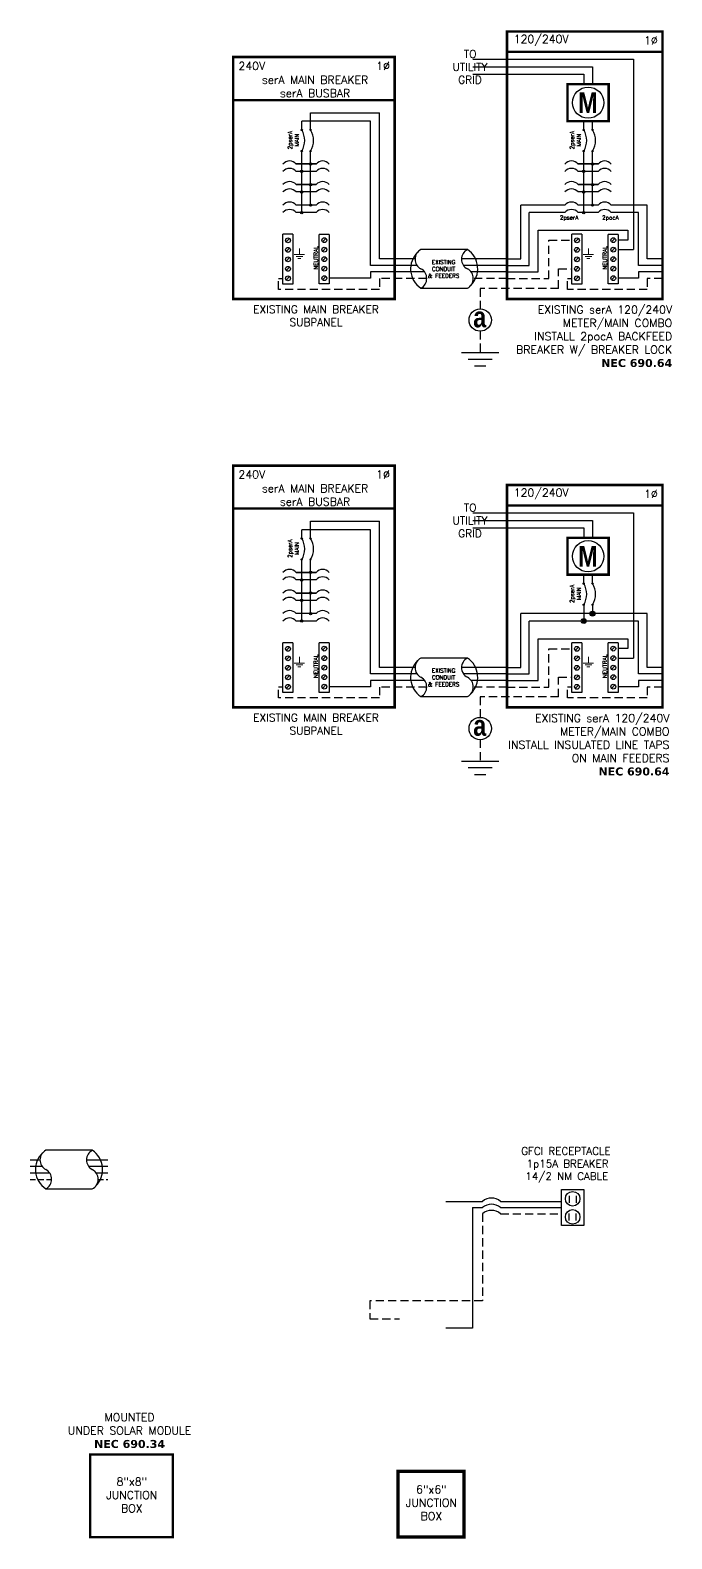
# Model space of a CAD drawing. Header units: feet. Extents: x -10709 to -6641, y 20772 to 21592.
# Drawn here: x -7678 to -7385, y 20772 to 21461 of the extents above; entities that cross this region are included whole.
import ezdxf

# ---------------------------------------------------------------- set-up
doc = ezdxf.new("R2010")
doc.units = ezdxf.units.FT
doc.header["$MEASUREMENT"] = 0
doc.linetypes.add('HIDDEN', pattern=[0.375, 0.25, -0.125])
doc.layers.add('TEXT', color=7, linetype='Continuous')
doc.styles.add('ONE LINE TXT', font='techb___.ttf')
doc.styles.get("Standard").update_dxf_attribs({"font": 'simplex.shx'})

# ---------------------------------------------------------------- blocks, each defined once
blk = doc.blocks.new('*U22')
at = {"color": 7}
for p, q in [((-35.53, 9), (-31.05, 9)), ((-9.81, 9), (0, 9))]:
    blk.add_line(p, q, dxfattribs=at)
at = {"color": 7, "linetype": 'Continuous'}
for p, q in [((-7.14, 13.31), (-28.39, 13.31)), ((-28.39, -4.31), (-7.14, -4.31))]:
    blk.add_line(p, q, dxfattribs=at)
at = {"color": 10}
for p, q in [((-35.53, 6), (-30.11, 6)), ((-8.87, 6), (0, 6))]:
    blk.add_line(p, q, dxfattribs=at)
at = {"color": 253}
for p, q in [((-35.53, 3), (-26.66, 3)), ((-5.41, 3), (0, 3))]:
    blk.add_line(p, q, dxfattribs=at)
at = {"color": 92, "linetype": 'HIDDEN', "ltscale": 10}
for p, q in [((-4.48, 0), (0, 0)), ((-35.53, 0), (-25.72, 0))]:
    blk.add_line(p, q, dxfattribs=at)
at = {"color": 7, "linetype": 'Continuous'}
for centre, start, end in [((-22.54, 4.5), 133.97324, 236.42648), ((-12.99, 4.5), 313.97324, 56.42648)]:
    blk.add_arc(centre, 10.58, start, end, dxfattribs=at)
at = {"linetype": 'Continuous'}
for centre, start, end in [((-26.08, 8.91), 117.66392, 242.33608), ((-4.83, 8.91), 117.66392, 242.33608), ((-30.7, 0.09), 297.66392, 62.33608), ((-9.45, 0.09), 297.66392, 62.33608)]:
    blk.add_arc(centre, 4.98, start, end, dxfattribs=at)
blk = doc.blocks.new('gfci')
at = {"color": 7, "linetype": 'Continuous'}
for p, q in [((0, 0), (16.69, 0)), ((24.94, 0), (52.83, 0)), ((56.26, 2.55), (56.26, -0.67)), ((59.57, 2.55), (59.57, -0.67)), ((56.26, -8.7), (56.26, -5.49)), ((59.57, -8.7), (59.57, -5.49))]:
    blk.add_line(p, q, dxfattribs=at)
at = {"color": 253, "linetype": 'Continuous'}
for p, q in [((12.22, -2.82), (16.69, -2.82)), ((12.22, -2.82), (12.22, -57.95)), ((24.94, -2.82), (52.83, -2.82)), ((12.22, -57.95), (0, -57.95))]:
    blk.add_line(p, q, dxfattribs=at)
at = {"color": 7}
blk.add_line((16.69, -45.52), (16.69, -45.52), dxfattribs=at)
at = {"color": 7, "linetype": 'Continuous'}
blk.add_lwpolyline([(52.83, 5.43), (63, 5.43), (63, -11.07), (52.83, -11.07)], close=True, dxfattribs=at)
for centre in [(57.92, 1.19), (57.92, -7.1)]:
    blk.add_circle(centre, 3.33, dxfattribs=at)
blk.add_arc((20.81, -4.99), 6.47, 50.39049, 129.60951, dxfattribs=at)
at = {"color": 253, "linetype": 'Continuous'}
blk.add_arc((20.81, -7.8), 6.47, 50.39049, 129.60951, dxfattribs=at)
at = {"layer": 'TEXT', "color": 92, "linetype": 'HIDDEN', "ltscale": 15}
for p, q in [((16.69, -5.63), (16.69, -45.52)), ((24.94, -5.63), (52.83, -5.63)), ((16.69, -45.52), (-34.69, -45.52)), ((-34.69, -45.52), (-34.69, -53.67)), ((-34.69, -53.67), (-21.14, -53.67))]:
    blk.add_line(p, q, dxfattribs=at)
at = {"layer": 'TEXT', "color": 92, "linetype": 'Continuous', "ltscale": 15}
blk.add_arc((20.81, -10.62), 6.47, 50.39049, 129.60951, dxfattribs=at)
at = {"layer": 'TEXT', "color": 1, "insert": (21.42, 24.74), "char_height": 3.4544, "attachment_point": 1}
blk.add_mtext_dynamic_manual_height_columns('\\A1;\\pi12.999;GFCI RECEPTACLE\\P\\pi15.467;1p15A BREAKER\\P\\pi14.891;14/2 NM CABLE', width=71.8931, gutter_width=92.23, heights=[24.13], dxfattribs=at)
blk = doc.blocks.new('8x8box')
at = {"lineweight": 50, "const_width": 1.19}
blk.add_lwpolyline([(37.78, 0), (0, 0), (0, 37.78), (37.78, 37.78)], close=True, dxfattribs=at)
at = {"color": 1, "char_height": 3.6576, "attachment_point": 5}
for s, width, insert in [(' \\PMOUNTED \\PUNDER SOLAR MODULE\\P{\\fVerdana|b1|i0|c0|p34;NEC 690.34}', 73.0127, (18.01, 51.7)), ('8"x8"  JUNCTION BOX ', 0.4767, (19.03, 19.26))]:
    blk.add_mtext_dynamic_manual_height_columns(s, width=width, gutter_width=7.17, heights=[0], dxfattribs=dict(at, insert=insert))
blk = doc.blocks.new('6x6box')
at = {"lineweight": 50, "const_width": 1.53}
blk.add_lwpolyline([(30.1, 0), (0, 0), (0, 30.1), (30.1, 30.1)], close=True, dxfattribs=at)
at = {"color": 1, "insert": (15.24, 15.71), "char_height": 3.6576, "width": 0.4767, "attachment_point": 5}
blk.add_mtext('6"x6"  JUNCTION BOX  ', dxfattribs=at)
blk = doc.blocks.new('meterMainCombo')
at = {"linetype": 'Continuous'}
h = blk.add_hatch(color=1, dxfattribs=at)
h.dxf.hatch_style = 1
edge = h.paths.add_edge_path()
edge.add_arc((-164.88, 67.91), 0.291, 0, 360)
h = blk.add_hatch(color=1, dxfattribs=at)
h.dxf.hatch_style = 1
edge = h.paths.add_edge_path()
edge.add_arc((-160.85, 67.91), 0.291, 0, 360)
h = blk.add_hatch(color=1, dxfattribs=at)
h.dxf.hatch_style = 1
edge = h.paths.add_edge_path()
edge.add_arc((-36.02, 67.91), 0.291, 0, 360)
h = blk.add_hatch(color=1, dxfattribs=at)
h.dxf.hatch_style = 1
edge = h.paths.add_edge_path()
edge.add_arc((-31.99, 67.91), 0.291, 0, 360)
h = blk.add_hatch(color=1, dxfattribs=at)
h.dxf.hatch_style = 1
edge = h.paths.add_edge_path()
edge.add_arc((-164.88, 58.28), 0.291, 0, 360)
h = blk.add_hatch(color=1, dxfattribs=at)
h.dxf.hatch_style = 1
edge = h.paths.add_edge_path()
edge.add_arc((-160.85, 58.28), 0.291, 0, 360)
h = blk.add_hatch(color=1, dxfattribs=at)
h.dxf.hatch_style = 1
edge = h.paths.add_edge_path()
edge.add_arc((-36.02, 58.28), 0.291, 0, 360)
h = blk.add_hatch(color=1, dxfattribs=at)
h.dxf.hatch_style = 1
edge = h.paths.add_edge_path()
edge.add_arc((-31.99, 58.28), 0.291, 0, 360)
h = blk.add_hatch(color=1, dxfattribs=at)
h.dxf.hatch_style = 1
edge = h.paths.add_edge_path()
edge.add_arc((-164.88, 48.98), 0.528, 0, 360)
h = blk.add_hatch(color=1, dxfattribs=at)
h.dxf.hatch_style = 1
edge = h.paths.add_edge_path()
edge.add_arc((-160.85, 52.36), 0.528, 0, 360)
h = blk.add_hatch(color=1, dxfattribs=at)
h.dxf.hatch_style = 1
edge = h.paths.add_edge_path()
edge.add_arc((-36.02, 48.98), 0.528, 0, 360)
h = blk.add_hatch(color=1, dxfattribs=at)
h.dxf.hatch_style = 1
edge = h.paths.add_edge_path()
edge.add_arc((-31.99, 52.36), 0.528, 0, 360)
h = blk.add_hatch(color=1, dxfattribs=at)
h.dxf.hatch_style = 1
edge = h.paths.add_edge_path()
edge.add_arc((-160.85, 42.95), 0.528, 0, 360)
h = blk.add_hatch(color=1, dxfattribs=at)
h.dxf.hatch_style = 1
edge = h.paths.add_edge_path()
edge.add_arc((-31.99, 42.95), 0.528, 0, 360)
h = blk.add_hatch(color=1, dxfattribs=at)
h.dxf.hatch_style = 1
edge = h.paths.add_edge_path()
edge.add_arc((-164.88, 39.58), 0.528, 0, 360)
h = blk.add_hatch(color=1, dxfattribs=at)
h.dxf.hatch_style = 1
edge = h.paths.add_edge_path()
edge.add_arc((-36.02, 39.58), 0.528, 0, 360)
h = blk.add_hatch(color=1, dxfattribs=at)
h.dxf.hatch_style = 1
edge = h.paths.add_edge_path()
edge.add_arc((-164.88, 30.17), 0.528, 0, 360)
h = blk.add_hatch(color=1, dxfattribs=at)
h.dxf.hatch_style = 1
edge = h.paths.add_edge_path()
edge.add_arc((-160.85, 33.55), 0.528, 0, 360)
h = blk.add_hatch(color=1, dxfattribs=at)
h.dxf.hatch_style = 1
edge = h.paths.add_edge_path()
edge.add_arc((-36.02, 30.17), 0.528, 0, 360)
h = blk.add_hatch(color=1, dxfattribs=at)
h.dxf.hatch_style = 1
edge = h.paths.add_edge_path()
edge.add_arc((-31.99, 33.55), 0.528, 0, 360)
at = {"color": 155, "true_color": 0x647190}
for p, q in [((-71.12, 112.93), (0, 112.93)), ((-196.2, 101.21), (-122.4, 101.21))]:
    blk.add_line(p, q, dxfattribs=at)
at = {"lineweight": 50}
for p, q in [((-71.12, 103.61), (0, 103.61)), ((-196.2, 81.57), (-122.4, 81.57))]:
    blk.add_line(p, q, dxfattribs=at)
at = {"color": 253, "linetype": 'Continuous'}
for p, q in [((-86.62, 100.21), (-13.33, 100.21)), ((-13.33, 100.21), (-13.33, 13.21)), ((-56.78, 3), (-56.78, 22.08)), ((-56.78, 22.08), (-15.79, 22.08)), ((-15.79, 22.08), (-15.79, 17.57)), ((-15.79, 17.57), (-20.23, 17.57)), ((-20.23, 13.21), (-13.33, 13.21)), ((-133.41, 0.16), (-152.29, 0.16)), ((-108.71, 3), (-133.41, 3)), ((-133.41, 3), (-133.41, 0.16)), ((-71.12, 3), (-87.47, 3)), ((-71.12, 3), (-56.78, 3)), ((-11.01, 0.16), (-20.23, 0.16)), ((0, 3), (-11.01, 3)), ((-11.01, 3), (-11.01, 0.16))]:
    blk.add_line(p, q, dxfattribs=at)
at = {"color": 7}
for p, q in [((-86.62, 96.79), (-31.99, 96.79)), ((-31.99, 96.79), (-31.99, 88.84)), ((-160.85, 75.74), (-129.36, 75.74)), ((-64.81, 9), (-64.81, 33.55)), ((-44.57, 33.55), (-64.81, 33.55)), ((-6.96, 33.55), (-23.43, 33.55)), ((-113.06, 9), (-129.36, 9)), ((-71.12, 9), (-91.82, 9)), ((-71.12, 9), (-64.81, 9)), ((0, 9), (-6.96, 9))]:
    blk.add_line(p, q, dxfattribs=at)
at = {"color": 10, "linetype": 'Continuous'}
for p, q in [((-86.62, 93.38), (-36.02, 93.38)), ((-36.02, 93.38), (-36.02, 88.84)), ((-164.88, 68.2), (-164.88, 71.91)), ((-133.39, 71.91), (-164.88, 71.91)), ((-133.39, 6), (-133.39, 71.91)), ((-36.02, 68.2), (-36.02, 71.91)), ((-164.88, 30.17), (-164.88, 57.98)), ((-36.02, 30.17), (-36.02, 57.98)), ((-158.29, 48.98), (-167.44, 48.98)), ((-29.42, 48.98), (-38.58, 48.98)), ((-158.29, 39.58), (-167.44, 39.58)), ((-29.42, 39.58), (-38.58, 39.58)), ((-158.29, 30.17), (-167.44, 30.17)), ((-61, 6), (-61, 30.17)), ((-44.57, 30.17), (-61, 30.17)), ((-29.42, 30.17), (-38.58, 30.17)), ((-10.98, 30.17), (-23.43, 30.17)), ((-10.98, 6), (-10.98, 30.17)), ((-112.17, 6), (-133.39, 6)), ((-71.12, 6), (-90.92, 6)), ((-71.12, 6), (-61, 6)), ((0, 6), (-10.98, 6))]:
    blk.add_line(p, q, dxfattribs=at)
at = {"color": 7, "linetype": 'Continuous'}
for p, q in [((-160.85, 68.2), (-160.85, 75.74)), ((-129.36, 9), (-129.36, 75.74)), ((-31.99, 68.2), (-31.99, 71.94)), ((-160.85, 33.55), (-160.85, 57.98)), ((-31.99, 33.55), (-31.99, 57.98)), ((-167.44, 52.36), (-158.29, 52.36)), ((-158.29, 52.36), (-167.44, 52.36)), ((-38.58, 52.36), (-29.42, 52.36)), ((-29.42, 52.36), (-38.58, 52.36)), ((-167.44, 42.95), (-158.29, 42.95)), ((-158.29, 42.95), (-167.44, 42.95)), ((-38.58, 42.95), (-29.42, 42.95)), ((-29.42, 42.95), (-38.58, 42.95)), ((-158.29, 33.55), (-167.44, 33.55)), ((-29.42, 33.55), (-38.58, 33.55)), ((-6.96, 9), (-6.96, 33.55)), ((-89.16, 13.26), (-110.4, 13.26)), ((-110.4, -4.37), (-89.16, -4.37))]:
    blk.add_line(p, q, dxfattribs=at)
at = {"color": 1, "linetype": 'Continuous'}
for p, q in [((-173.43, -2.51), (-173.43, 20.23)), ((-168.9, 20.23), (-173.43, 20.23)), ((-168.9, 20.23), (-168.9, -2.51)), ((-156.83, -2.43), (-156.83, 20.16)), ((-152.29, 20.16), (-156.83, 20.16)), ((-152.29, 20.16), (-152.29, -2.43)), ((-41.38, -2.51), (-41.38, 20.23)), ((-36.84, 20.23), (-41.38, 20.23)), ((-36.84, 20.23), (-36.84, -2.51)), ((-24.77, -2.43), (-24.77, 20.16)), ((-20.23, 20.16), (-24.77, 20.16)), ((-20.23, 20.16), (-20.23, -2.43)), ((-168.9, -2.51), (-173.43, -2.51)), ((-152.29, -2.43), (-156.83, -2.43)), ((-36.84, -2.51), (-41.38, -2.51)), ((-20.23, -2.43), (-24.77, -2.43))]:
    blk.add_line(p, q, dxfattribs=at)
at = {"color": 4, "linetype": 'Continuous'}
for p, q in [((-170.38, 18.28), (-171.95, 16.71)), ((-170.38, 13.93), (-171.95, 12.36)), ((-153.78, 18.35), (-155.35, 16.78)), ((-153.78, 14), (-155.35, 12.43)), ((-38.32, 18.28), (-39.89, 16.71)), ((-38.32, 13.93), (-39.89, 12.36)), ((-21.72, 18.35), (-23.29, 16.78)), ((-21.72, 14), (-23.29, 12.43)), ((-170.38, 9.58), (-171.95, 8.01)), ((-153.78, 9.65), (-155.35, 8.08)), ((-38.32, 9.58), (-39.89, 8.01)), ((-21.72, 9.65), (-23.29, 8.08)), ((-170.38, 5.23), (-171.95, 3.66)), ((-170.38, 0.88), (-171.95, -0.69)), ((-153.78, 5.3), (-155.35, 3.73)), ((-153.78, 0.95), (-155.35, -0.62)), ((-38.32, 5.23), (-39.89, 3.66)), ((-38.32, 0.88), (-39.89, -0.69)), ((-21.72, 5.3), (-23.29, 3.73)), ((-21.72, 0.95), (-23.29, -0.62))]:
    blk.add_line(p, q, dxfattribs=at)
at = {"color": 92, "linetype": 'HIDDEN', "ltscale": 15}
for p, q in [((-51.9, 0), (-51.9, 17.49)), ((-51.9, 17.49), (-41.38, 17.49)), ((-175.45, -4.96), (-175.45, 0.09)), ((-175.45, 0.09), (-173.43, 0.09)), ((-107.73, 0), (-129.36, 0)), ((-129.36, 0), (-129.36, -4.96)), ((-71.12, 0), (-86.49, 0)), ((-71.12, 0), (-51.9, 0)), ((-47.46, -4.53), (-47.46, 4.44)), ((-47.46, 4.44), (-41.38, 4.44)), ((-43.39, -4.96), (-43.39, 0.09)), ((-43.39, 0.09), (-41.38, 0.09)), ((0, 0), (-6.96, 0)), ((-6.96, 0), (-6.96, -4.96)), ((-129.36, -4.96), (-175.45, -4.96)), ((-47.46, -4.53), (-83.31, -4.53)), ((-83.31, -4.53), (-83.31, -13.85)), ((-6.96, -4.96), (-43.39, -4.96)), ((-83.31, -24.07), (-83.31, -33.81))]:
    blk.add_line(p, q, dxfattribs=at)
at = {"lineweight": 50, "const_width": 1.19}
for points in [[(-71.12, -9.3), (-71.12, 112.93), (0, 112.93), (0, -9.3)], [(-196.2, -9.3), (-196.2, 101.21), (-122.4, 101.21), (-122.4, -9.3)], [(-43.43, 71.94), (-43.43, 88.84), (-24.57, 88.84), (-24.57, 71.94)]]:
    blk.add_lwpolyline(points, close=True, dxfattribs=at)
at = {"color": 92, "linetype": 'Continuous', "lineweight": 5, "ltscale": 0.05, "flags": 128}
for points in [[(-165.94, 13.81), (-165.94, 10.97)], [(-33.88, 13.81), (-33.88, 10.97)], [(-168.28, 10.97), (-163.6, 10.97)], [(-164.41, 10.1), (-167.47, 10.1)], [(-165.22, 9.23), (-166.66, 9.23)], [(-36.22, 10.97), (-31.54, 10.97)], [(-32.35, 10.1), (-35.41, 10.1)], [(-33.16, 9.23), (-34.6, 9.23)]]:
    blk.add_lwpolyline(points, dxfattribs=at)
at = {"color": 92, "linetype": 'Continuous', "ltscale": 4, "flags": 128}
for points in [[(-91.79, -33.81), (-74.83, -33.81)], [(-77.77, -36.95), (-88.85, -36.95)], [(-80.71, -40.09), (-85.91, -40.09)]]:
    blk.add_lwpolyline(points, dxfattribs=at)
at = {"linetype": 'Continuous'}
blk.add_circle((-34, 80.39), 7.15, dxfattribs=at)
at = {"color": 1, "linetype": 'Continuous'}
for centre, radius in [((-164.88, 67.91), 0.291), ((-160.85, 67.91), 0.291), ((-36.02, 67.91), 0.291), ((-31.99, 67.91), 0.291), ((-164.88, 58.28), 0.291), ((-160.85, 58.28), 0.291), ((-36.02, 58.28), 0.291), ((-31.99, 58.28), 0.291), ((-164.88, 48.98), 0.528), ((-160.85, 52.36), 0.528), ((-36.02, 48.98), 0.528), ((-31.99, 52.36), 0.528), ((-160.85, 42.95), 0.528), ((-31.99, 42.95), 0.528), ((-164.88, 39.58), 0.528), ((-36.02, 39.58), 0.528), ((-164.88, 30.17), 0.528), ((-160.85, 33.55), 0.528), ((-36.02, 30.17), 0.528), ((-31.99, 33.55), 0.528)]:
    blk.add_circle(centre, radius, dxfattribs=at)
at = {"color": 4, "linetype": 'Continuous'}
for centre in [(-171.16, 17.49), (-171.16, 13.14), (-154.56, 17.57), (-154.56, 13.21), (-39.11, 17.49), (-39.11, 13.14), (-22.5, 17.57), (-22.5, 13.21), (-171.16, 8.79), (-154.56, 8.86), (-39.11, 8.79), (-22.5, 8.86), (-171.16, 4.44), (-171.16, 0.09), (-154.56, 4.51), (-154.56, 0.16), (-39.11, 4.44), (-39.11, 0.09), (-22.5, 4.51), (-22.5, 0.16)]:
    blk.add_circle(centre, 1.11, dxfattribs=at)
at = {"color": 7, "linetype": 'Continuous'}
blk.add_circle((-83.31, -18.96), 5.11, dxfattribs=at)
at = {"color": 1, "linetype": 'Continuous'}
for centre, radius, start, end in [((-172.55, 63.09), 9.06, 327.87082, 32.12918), ((-168.52, 63.09), 9.06, 327.87082, 32.12918), ((-43.68, 63.09), 9.06, 327.87082, 32.12918), ((-39.65, 63.09), 9.06, 327.87082, 32.12918), ((-170.44, 49.81), 3.93, 40.3392, 139.6608), ((-170.44, 46.43), 3.93, 40.3392, 139.6608), ((-155.29, 49.81), 3.93, 40.3392, 139.6608), ((-155.29, 46.43), 3.93, 40.3392, 139.6608), ((-41.58, 49.81), 3.93, 40.3392, 139.6608), ((-41.58, 46.43), 3.93, 40.3392, 139.6608), ((-26.43, 49.81), 3.93, 40.3392, 139.6608), ((-26.43, 46.43), 3.93, 40.3392, 139.6608), ((-170.44, 40.41), 3.93, 40.3392, 139.6608), ((-155.29, 40.41), 3.93, 40.3392, 139.6608), ((-41.58, 40.41), 3.93, 40.3392, 139.6608), ((-26.43, 40.41), 3.93, 40.3392, 139.6608), ((-170.44, 37.03), 3.93, 40.3392, 139.6608), ((-170.44, 31.01), 3.93, 40.3392, 139.6608), ((-155.29, 37.03), 3.93, 40.3392, 139.6608), ((-155.29, 31.01), 3.93, 40.3392, 139.6608), ((-41.58, 37.03), 3.93, 40.3392, 139.6608), ((-41.58, 31.01), 3.93, 40.3392, 139.6608), ((-26.43, 37.03), 3.93, 40.3392, 139.6608), ((-26.43, 31.01), 3.93, 40.3392, 139.6608), ((-170.44, 27.63), 3.93, 40.3392, 139.6608), ((-155.29, 27.63), 3.93, 40.3392, 139.6608), ((-41.58, 27.63), 3.93, 40.3392, 139.6608), ((-26.43, 27.63), 3.93, 40.3392, 139.6608)]:
    blk.add_arc(centre, radius, start, end, dxfattribs=at)
at = {"color": 7, "linetype": 'Continuous'}
for centre, start, end in [((-104.55, 4.44), 133.97324, 236.42648), ((-95.01, 4.44), 313.97324, 56.42648)]:
    blk.add_arc(centre, 10.58, start, end, dxfattribs=at)
at = {"linetype": 'Continuous'}
for centre, start, end in [((-108.09, 8.85), 117.66392, 242.33608), ((-86.85, 8.85), 117.66392, 242.33608), ((-112.71, 0.04), 297.66392, 62.33608), ((-91.47, 0.04), 297.66392, 62.33608)]:
    blk.add_arc(centre, 4.98, start, end, dxfattribs=at)
at = {"color": 253, "linetype": 'Continuous', "style": 'ONE LINE TXT'}
blk.add_text('M', height=9.38, dxfattribs=at).set_placement((-38.56, 75.67))
at = {"color": 4, "linetype": 'Continuous'}
for p in [(-157.49, 4.08), (-25.43, 4.08)]:
    blk.add_text('NEUTRAL', height=1.874, rotation=90, dxfattribs=at).set_placement(p)
at = {"color": 1}
for s, width, gutter_width, heights, insert, char_height, attachment_point in [('120/240V', 0.1481, 0.75, [0], (-55.44, 108.88), 3.658, 5), ('1∅', 0.1481, 0.75, [0], (-5.31, 108.88), 3.658, 5), ('TO UTILITY GRID', 0.0523, 7.17, [0], (-87.95, 96.74), 3.5433, 5), ('240V', 0.1481, 0.75, [0], (-187.67, 97.16), 3.658, 5), ('1∅', 0.1481, 0.75, [0], (-127.72, 97.16), 3.658, 5), ('serA MAIN BREAKER\\PserA BUSBAR', 72.4998, 0.75, [0], (-158.75, 87.76), 3.6576, 5), ('EXISTING MAIN BREAKER SUBPANEL', 79.2627, 97.94, [154.49], (-158.35, -16.99), 3.5433, 5), ('\\A1;EXISTING serA 120/240V METER/MAIN COMBO\\PINSTALL 2pocA BACKFEED BREAKER W/ BREAKER LOCK{\\A0; \\P\\fVerdana|b1|i0|c0|p34;NEC 690.64}', 74.8484, 0.203, [110.27], (4.41, -12.37), 3.6576, 3)]:
    blk.add_mtext_dynamic_manual_height_columns(s, width=width, gutter_width=gutter_width, heights=heights, dxfattribs=dict(at, insert=insert, char_height=char_height, attachment_point=attachment_point))
at = {"color": 4, "linetype": 'Continuous', "char_height": 1.874, "attachment_point": 5, "rotation": 90}
for insert in [(-168.66, 63.26), (-39.79, 63.26)]:
    blk.add_mtext_dynamic_manual_height_columns('2pserA\\PMAIN', width=0.1481, gutter_width=0.75, heights=[0], dxfattribs=dict(at, insert=insert))
at = {"color": 4, "linetype": 'Continuous', "attachment_point": 5}
for s, width, gutter_width, insert, char_height in [('2pserA', 0.1481, 0.75, (-42.69, 27.57), 1.874), ('2pocA', 0.1481, 0.75, (-23.8, 27.57), 1.874), ('EXISTING CONDUIT\\P& FEEDERS', 13.5689, 7.17, (-100.03, 4.38), 1.8743)]:
    blk.add_mtext_dynamic_manual_height_columns(s, width=width, gutter_width=gutter_width, heights=[0], dxfattribs=dict(at, insert=insert, char_height=char_height))
at = {"color": 1, "linetype": 'Continuous', "insert": (-86.5, -12.91), "char_height": 9.3833, "attachment_point": 1, "style": 'ONE LINE TXT'}
blk.add_mtext_dynamic_manual_height_columns('{\\W1;\\C256;a}', width=0.1385, gutter_width=2.13, heights=[0], dxfattribs=at)
blk = doc.blocks.new('meterMainCombo_lineTaps')
at = {"linetype": 'Continuous'}
h = blk.add_hatch(color=1, dxfattribs=at)
h.dxf.hatch_style = 1
edge = h.paths.add_edge_path()
edge.add_arc((-164.88, 67.91), 0.291, 0, 360)
h = blk.add_hatch(color=1, dxfattribs=at)
h.dxf.hatch_style = 1
edge = h.paths.add_edge_path()
edge.add_arc((-160.85, 67.91), 0.291, 0, 360)
h = blk.add_hatch(color=1, dxfattribs=at)
h.dxf.hatch_style = 1
edge = h.paths.add_edge_path()
edge.add_arc((-164.88, 58.28), 0.291, 0, 360)
h = blk.add_hatch(color=1, dxfattribs=at)
h.dxf.hatch_style = 1
edge = h.paths.add_edge_path()
edge.add_arc((-160.85, 58.28), 0.291, 0, 360)
h = blk.add_hatch(color=1, dxfattribs=at)
h.dxf.hatch_style = 1
edge = h.paths.add_edge_path()
edge.add_arc((-164.88, 48.98), 0.528, 0, 360)
h = blk.add_hatch(color=1, dxfattribs=at)
h.dxf.hatch_style = 1
edge = h.paths.add_edge_path()
edge.add_arc((-160.85, 52.36), 0.528, 0, 360)
h = blk.add_hatch(color=1, dxfattribs=at)
h.dxf.hatch_style = 1
edge = h.paths.add_edge_path()
edge.add_arc((-160.85, 42.95), 0.528, 0, 360)
h = blk.add_hatch(color=1, dxfattribs=at)
h.dxf.hatch_style = 1
edge = h.paths.add_edge_path()
edge.add_arc((-36.02, 47.26), 0.291, 0, 360)
h = blk.add_hatch(color=1, dxfattribs=at)
h.dxf.hatch_style = 1
edge = h.paths.add_edge_path()
edge.add_arc((-31.99, 47.26), 0.291, 0, 360)
h = blk.add_hatch(color=1, dxfattribs=at)
h.dxf.hatch_style = 1
edge = h.paths.add_edge_path()
edge.add_arc((-164.88, 39.58), 0.528, 0, 360)
h = blk.add_hatch(color=1, dxfattribs=at)
h.dxf.hatch_style = 1
edge = h.paths.add_edge_path()
edge.add_arc((-36.02, 37.63), 0.291, 0, 360)
h = blk.add_hatch(color=254, dxfattribs=at)
h.dxf.hatch_style = 1
edge = h.paths.add_edge_path()
edge.add_arc((-31.99, 33.55), 1.11, 0, 360)
h = blk.add_hatch(color=1, dxfattribs=at)
h.dxf.hatch_style = 1
edge = h.paths.add_edge_path()
edge.add_arc((-31.99, 37.63), 0.291, 0, 360)
h = blk.add_hatch(color=1, dxfattribs=at)
h.dxf.hatch_style = 1
edge = h.paths.add_edge_path()
edge.add_arc((-164.88, 30.17), 0.528, 0, 360)
h = blk.add_hatch(color=1, dxfattribs=at)
h.dxf.hatch_style = 1
edge = h.paths.add_edge_path()
edge.add_arc((-160.85, 33.55), 0.528, 0, 360)
h = blk.add_hatch(color=254, dxfattribs=at)
h.dxf.hatch_style = 1
edge = h.paths.add_edge_path()
edge.add_arc((-35.99, 30.17), 1.11, 0, 360)
at = {"color": 155, "true_color": 0x647190}
for p, q in [((-196.2, 101.21), (-122.4, 101.21)), ((-71.12, 92.29), (0, 92.29))]:
    blk.add_line(p, q, dxfattribs=at)
at = {"lineweight": 50}
for p, q in [((-71.12, 82.96), (0, 82.96)), ((-196.2, 81.57), (-122.4, 81.57))]:
    blk.add_line(p, q, dxfattribs=at)
at = {"color": 253, "linetype": 'Continuous'}
for p, q in [((-86.62, 79.56), (-13.33, 79.56)), ((-13.33, 79.56), (-13.33, 13.21)), ((-56.78, 3), (-56.78, 22.08)), ((-56.78, 22.08), (-15.79, 22.08)), ((-15.79, 22.08), (-15.79, 17.57)), ((-15.79, 17.57), (-20.23, 17.57)), ((-20.23, 13.21), (-13.33, 13.21)), ((-133.41, 0.16), (-152.29, 0.16)), ((-108.71, 3), (-133.41, 3)), ((-133.41, 3), (-133.41, 0.16)), ((-71.12, 3), (-87.47, 3)), ((-71.12, 3), (-56.78, 3)), ((-11.01, 0.16), (-20.23, 0.16)), ((0, 3), (-11.01, 3)), ((-11.01, 3), (-11.01, 0.16))]:
    blk.add_line(p, q, dxfattribs=at)
at = {"color": 7}
for p, q in [((-86.62, 76.15), (-31.99, 76.15)), ((-31.99, 76.15), (-31.99, 68.19)), ((-160.85, 75.74), (-129.36, 75.74)), ((-31.99, 37.34), (-31.99, 33.55)), ((-64.81, 9), (-64.81, 33.55)), ((-6.96, 33.55), (-64.81, 33.55)), ((-113.06, 9), (-129.36, 9)), ((-71.12, 9), (-91.82, 9)), ((-71.12, 9), (-64.81, 9)), ((0, 9), (-6.96, 9))]:
    blk.add_line(p, q, dxfattribs=at)
at = {"color": 10, "linetype": 'Continuous'}
for p, q in [((-164.88, 68.2), (-164.88, 71.91)), ((-133.39, 71.91), (-164.88, 71.91)), ((-133.39, 6), (-133.39, 71.91)), ((-86.62, 72.74), (-36.02, 72.74)), ((-36.02, 72.74), (-36.02, 68.19)), ((-164.88, 30.17), (-164.88, 57.98)), ((-158.29, 48.98), (-167.44, 48.98)), ((-36.02, 47.56), (-36.02, 51.27)), ((-158.29, 39.58), (-167.44, 39.58)), ((-36.02, 37.34), (-36.02, 30.17)), ((-158.29, 30.17), (-167.44, 30.17)), ((-61, 6), (-61, 30.17)), ((-10.98, 30.17), (-61, 30.17)), ((-10.98, 6), (-10.98, 30.17)), ((-112.17, 6), (-133.39, 6)), ((-71.12, 6), (-90.92, 6)), ((-71.12, 6), (-61, 6)), ((0, 6), (-10.98, 6))]:
    blk.add_line(p, q, dxfattribs=at)
at = {"color": 7, "linetype": 'Continuous'}
for p, q in [((-160.85, 68.2), (-160.85, 75.74)), ((-129.36, 9), (-129.36, 75.74)), ((-160.85, 33.55), (-160.85, 57.98)), ((-167.44, 52.36), (-158.29, 52.36)), ((-158.29, 52.36), (-167.44, 52.36)), ((-31.99, 47.56), (-31.99, 51.3)), ((-167.44, 42.95), (-158.29, 42.95)), ((-158.29, 42.95), (-167.44, 42.95)), ((-158.29, 33.55), (-167.44, 33.55)), ((-6.96, 9), (-6.96, 33.55)), ((-89.16, 13.26), (-110.4, 13.26)), ((-110.4, -4.37), (-89.16, -4.37))]:
    blk.add_line(p, q, dxfattribs=at)
at = {"color": 1, "linetype": 'Continuous'}
for p, q in [((-173.43, -2.51), (-173.43, 20.23)), ((-168.9, 20.23), (-173.43, 20.23)), ((-168.9, 20.23), (-168.9, -2.51)), ((-156.83, -2.43), (-156.83, 20.16)), ((-152.29, 20.16), (-156.83, 20.16)), ((-152.29, 20.16), (-152.29, -2.43)), ((-41.38, -2.51), (-41.38, 20.23)), ((-36.84, 20.23), (-41.38, 20.23)), ((-36.84, 20.23), (-36.84, -2.51)), ((-24.77, -2.43), (-24.77, 20.16)), ((-20.23, 20.16), (-24.77, 20.16)), ((-20.23, 20.16), (-20.23, -2.43)), ((-168.9, -2.51), (-173.43, -2.51)), ((-152.29, -2.43), (-156.83, -2.43)), ((-36.84, -2.51), (-41.38, -2.51)), ((-20.23, -2.43), (-24.77, -2.43))]:
    blk.add_line(p, q, dxfattribs=at)
at = {"color": 4, "linetype": 'Continuous'}
for p, q in [((-170.38, 18.28), (-171.95, 16.71)), ((-170.38, 13.93), (-171.95, 12.36)), ((-153.78, 18.35), (-155.35, 16.78)), ((-153.78, 14), (-155.35, 12.43)), ((-38.32, 18.28), (-39.89, 16.71)), ((-38.32, 13.93), (-39.89, 12.36)), ((-21.72, 18.35), (-23.29, 16.78)), ((-21.72, 14), (-23.29, 12.43)), ((-170.38, 9.58), (-171.95, 8.01)), ((-153.78, 9.65), (-155.35, 8.08)), ((-38.32, 9.58), (-39.89, 8.01)), ((-21.72, 9.65), (-23.29, 8.08)), ((-170.38, 5.23), (-171.95, 3.66)), ((-170.38, 0.88), (-171.95, -0.69)), ((-153.78, 5.3), (-155.35, 3.73)), ((-153.78, 0.95), (-155.35, -0.62)), ((-38.32, 5.23), (-39.89, 3.66)), ((-38.32, 0.88), (-39.89, -0.69)), ((-21.72, 5.3), (-23.29, 3.73)), ((-21.72, 0.95), (-23.29, -0.62))]:
    blk.add_line(p, q, dxfattribs=at)
at = {"color": 92, "linetype": 'HIDDEN', "ltscale": 15}
for p, q in [((-51.9, 0), (-51.9, 17.49)), ((-51.9, 17.49), (-41.38, 17.49)), ((-175.45, -4.96), (-175.45, 0.09)), ((-175.45, 0.09), (-173.43, 0.09)), ((-107.73, 0), (-129.36, 0)), ((-129.36, 0), (-129.36, -4.96)), ((-71.12, 0), (-86.49, 0)), ((-71.12, 0), (-51.9, 0)), ((-47.46, -4.53), (-47.46, 4.44)), ((-47.46, 4.44), (-41.38, 4.44)), ((-43.39, -4.96), (-43.39, 0.09)), ((-43.39, 0.09), (-41.38, 0.09)), ((0, 0), (-6.96, 0)), ((-6.96, 0), (-6.96, -4.96)), ((-129.36, -4.96), (-175.45, -4.96)), ((-47.46, -4.53), (-83.31, -4.53)), ((-83.31, -4.53), (-83.31, -13.85)), ((-6.96, -4.96), (-43.39, -4.96)), ((-83.31, -24.07), (-83.31, -33.81))]:
    blk.add_line(p, q, dxfattribs=at)
at = {"lineweight": 50, "const_width": 1.19}
for points in [[(-196.2, -9.3), (-196.2, 101.21), (-122.4, 101.21), (-122.4, -9.3)], [(-71.12, -9.3), (-71.12, 92.29), (0, 92.29), (0, -9.3)], [(-43.43, 51.3), (-43.43, 68.19), (-24.57, 68.19), (-24.57, 51.3)]]:
    blk.add_lwpolyline(points, close=True, dxfattribs=at)
at = {"color": 92, "linetype": 'Continuous', "lineweight": 5, "ltscale": 0.05, "flags": 128}
for points in [[(-165.94, 13.81), (-165.94, 10.97)], [(-33.88, 13.81), (-33.88, 10.97)], [(-168.28, 10.97), (-163.6, 10.97)], [(-164.41, 10.1), (-167.47, 10.1)], [(-165.22, 9.23), (-166.66, 9.23)], [(-36.22, 10.97), (-31.54, 10.97)], [(-32.35, 10.1), (-35.41, 10.1)], [(-33.16, 9.23), (-34.6, 9.23)]]:
    blk.add_lwpolyline(points, dxfattribs=at)
at = {"color": 92, "linetype": 'Continuous', "ltscale": 4, "flags": 128}
for points in [[(-91.79, -33.81), (-74.83, -33.81)], [(-77.77, -36.95), (-88.85, -36.95)], [(-80.71, -40.09), (-85.91, -40.09)]]:
    blk.add_lwpolyline(points, dxfattribs=at)
at = {"color": 1, "linetype": 'Continuous'}
for centre, radius in [((-164.88, 67.91), 0.291), ((-160.85, 67.91), 0.291), ((-164.88, 58.28), 0.291), ((-160.85, 58.28), 0.291), ((-164.88, 48.98), 0.528), ((-160.85, 52.36), 0.528), ((-160.85, 42.95), 0.528), ((-36.02, 47.26), 0.291), ((-31.99, 47.26), 0.291), ((-164.88, 39.58), 0.528), ((-36.02, 37.63), 0.291), ((-31.99, 37.63), 0.291), ((-164.88, 30.17), 0.528), ((-160.85, 33.55), 0.528)]:
    blk.add_circle(centre, radius, dxfattribs=at)
at = {"linetype": 'Continuous'}
blk.add_circle((-34, 59.75), 7.15, dxfattribs=at)
at = {"color": 7, "linetype": 'Continuous'}
for centre, radius in [((-31.99, 33.55), 1.11), ((-35.99, 30.17), 1.11), ((-83.31, -18.96), 5.11)]:
    blk.add_circle(centre, radius, dxfattribs=at)
at = {"color": 4, "linetype": 'Continuous'}
for centre in [(-171.16, 17.49), (-171.16, 13.14), (-154.56, 17.57), (-154.56, 13.21), (-39.11, 17.49), (-39.11, 13.14), (-22.5, 17.57), (-22.5, 13.21), (-171.16, 8.79), (-154.56, 8.86), (-39.11, 8.79), (-22.5, 8.86), (-171.16, 4.44), (-171.16, 0.09), (-154.56, 4.51), (-154.56, 0.16), (-39.11, 4.44), (-39.11, 0.09), (-22.5, 4.51), (-22.5, 0.16)]:
    blk.add_circle(centre, 1.11, dxfattribs=at)
at = {"color": 1, "linetype": 'Continuous'}
for centre, radius, start, end in [((-172.55, 63.09), 9.06, 327.87082, 32.12918), ((-168.52, 63.09), 9.06, 327.87082, 32.12918), ((-170.44, 49.81), 3.93, 40.3392, 139.6608), ((-170.44, 46.43), 3.93, 40.3392, 139.6608), ((-155.29, 49.81), 3.93, 40.3392, 139.6608), ((-155.29, 46.43), 3.93, 40.3392, 139.6608), ((-170.44, 40.41), 3.93, 40.3392, 139.6608), ((-155.29, 40.41), 3.93, 40.3392, 139.6608), ((-43.68, 42.45), 9.06, 327.87082, 32.12918), ((-39.65, 42.45), 9.06, 327.87082, 32.12918), ((-170.44, 37.03), 3.93, 40.3392, 139.6608), ((-170.44, 31.01), 3.93, 40.3392, 139.6608), ((-155.29, 37.03), 3.93, 40.3392, 139.6608), ((-155.29, 31.01), 3.93, 40.3392, 139.6608), ((-170.44, 27.63), 3.93, 40.3392, 139.6608), ((-155.29, 27.63), 3.93, 40.3392, 139.6608)]:
    blk.add_arc(centre, radius, start, end, dxfattribs=at)
at = {"color": 7, "linetype": 'Continuous'}
for centre, start, end in [((-104.55, 4.44), 133.97324, 236.42648), ((-95.01, 4.44), 313.97324, 56.42648)]:
    blk.add_arc(centre, 10.58, start, end, dxfattribs=at)
at = {"linetype": 'Continuous'}
for centre, start, end in [((-108.09, 8.85), 117.66392, 242.33608), ((-86.85, 8.85), 117.66392, 242.33608), ((-112.71, 0.04), 297.66392, 62.33608), ((-91.47, 0.04), 297.66392, 62.33608)]:
    blk.add_arc(centre, 4.98, start, end, dxfattribs=at)
at = {"color": 253, "linetype": 'Continuous', "style": 'ONE LINE TXT'}
blk.add_text('M', height=9.38, dxfattribs=at).set_placement((-38.56, 55.03))
at = {"color": 4, "linetype": 'Continuous'}
for p in [(-157.49, 4.08), (-25.43, 4.08)]:
    blk.add_text('NEUTRAL', height=1.874, rotation=90, dxfattribs=at).set_placement(p)
at = {"color": 1}
for s, width, gutter_width, heights, insert, char_height, attachment_point in [('240V', 0.1481, 0.75, [0], (-187.67, 97.16), 3.658, 5), ('1∅', 0.1481, 0.75, [0], (-127.72, 97.16), 3.658, 5), ('serA MAIN BREAKER\\PserA BUSBAR', 72.4998, 0.75, [0], (-158.75, 87.76), 3.6576, 5), ('120/240V', 0.1481, 0.75, [0], (-55.44, 88.23), 3.658, 5), ('1∅', 0.1481, 0.75, [0], (-5.31, 88.23), 3.658, 5), ('TO UTILITY GRID', 0.0523, 7.17, [0], (-87.95, 76.1), 3.5433, 5), ('EXISTING MAIN BREAKER SUBPANEL', 79.2627, 97.94, [154.49], (-158.35, -16.99), 3.5433, 5), ('\\A1;EXISTING serA 120/240V METER/MAIN COMBO\\PINSTALL INSULATED LINE TAPS ON{\\A0; MAIN FEEDERS\\P\\fVerdana|b1|i0|c0|p34;NEC 690.64}', 74.8484, 0.203, [110.27], (3.17, -12.37), 3.6576, 3)]:
    blk.add_mtext_dynamic_manual_height_columns(s, width=width, gutter_width=gutter_width, heights=heights, dxfattribs=dict(at, insert=insert, char_height=char_height, attachment_point=attachment_point))
at = {"color": 4, "linetype": 'Continuous', "char_height": 1.874, "attachment_point": 5, "rotation": 90}
for insert in [(-168.66, 63.26), (-39.79, 42.62)]:
    blk.add_mtext_dynamic_manual_height_columns('2pserA\\PMAIN', width=0.1481, gutter_width=0.75, heights=[0], dxfattribs=dict(at, insert=insert))
at = {"color": 4, "linetype": 'Continuous', "insert": (-100.03, 4.38), "char_height": 1.8743, "attachment_point": 5}
blk.add_mtext_dynamic_manual_height_columns('EXISTING CONDUIT\\P& FEEDERS', width=13.5689, gutter_width=7.17, heights=[0], dxfattribs=at)
at = {"color": 1, "linetype": 'Continuous', "insert": (-86.5, -12.91), "char_height": 9.3833, "attachment_point": 1, "style": 'ONE LINE TXT'}
blk.add_mtext_dynamic_manual_height_columns('{\\W1;\\C256;a}', width=0.1385, gutter_width=2.13, heights=[0], dxfattribs=at)

msp = doc.modelspace()

# ---------------------------------------------------------------- block references
at = {"color": 7}
for name, p in [('meterMainCombo', (-7389.02, 21347.95)), ('meterMainCombo_lineTaps', (-7389.02, 21161.26)), ('*U22', (-7642.45, 20936.21)), ('gfci', (-7488.01, 20926.19)), ('8x8box', (-7650.57, 20772.72)), ('6x6box', (-7509.86, 20772.72))]:
    msp.add_blockref(name, p, dxfattribs=at)

doc.saveas('drawing.dxf')
